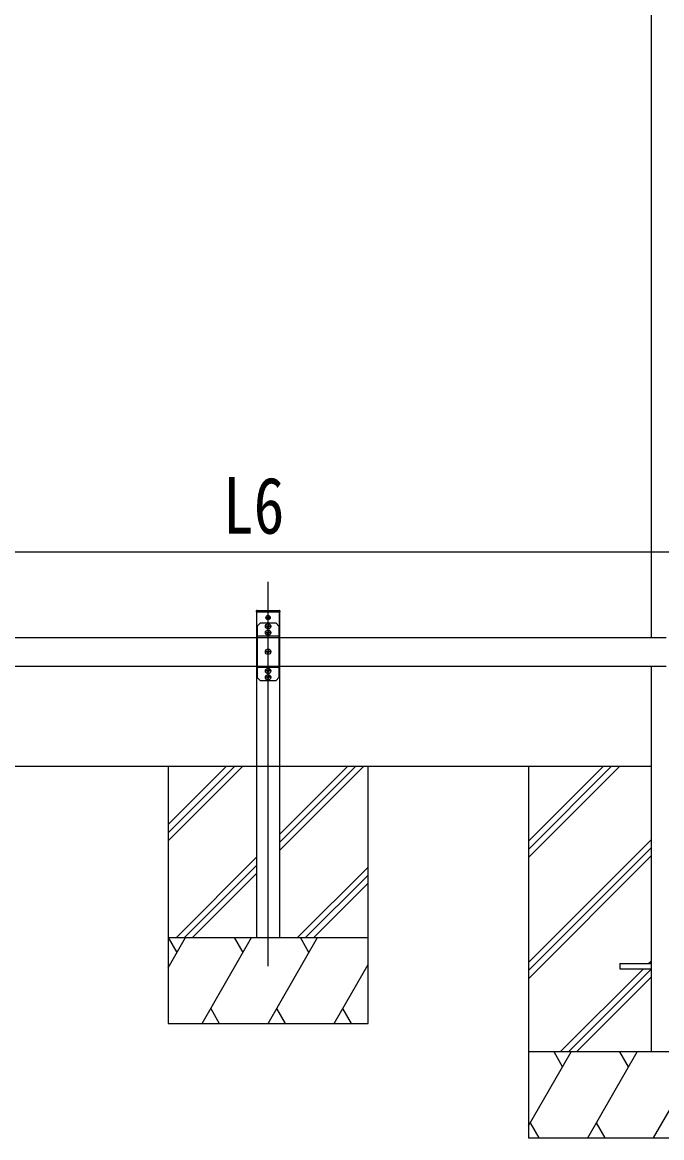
# Model space of a CAD drawing. Units: millimetres, scale not verified. Extents: x -12615 to 12615, y -8910 to 8910.
# Drawn here: x -4867 to -3747, y -5357 to -3406 of the extents above; entities that cross this region are included whole.
import ezdxf
from ezdxf.enums import TextEntityAlignment as Align

# ---------------------------------------------------------------- set-up
doc = ezdxf.new("R2010")
doc.units = ezdxf.units.MM
doc.header["$LTSCALE"] = 40
for name, color, linetype in [('0-3_YKK_12', 2, 'Continuous'), ('0-4_YKK_13', 4, 'Continuous'), ('0-5_YKK_A1', 4, 'Continuous'), ('0-6_YKK_D', 6, 'Continuous')]:
    doc.layers.add(name, color=color, linetype=linetype)
doc.styles.add('ＭＳ ゴシック', font='')
doc.styles.get('ＭＳ ゴシック').set_extended_font_data('MS Gothic')

msp = doc.modelspace()

# ---------------------------------------------------------------- linework, layer by layer
at = {"layer": '0-3_YKK_12'}
for p, q in [((-4436.11, -5057.32), (-4436.11, -4384.82)), ((-4440.26, -4447.32), (-4431.96, -4447.32)), ((-4436.11, -4451.47), (-4436.11, -4443.17)), ((-4430.38, -4462.82), (-4441.85, -4462.82)), ((-4436.11, -4468.55), (-4436.11, -4457.08)), ((-4436.11, -4479.55), (-4436.11, -4468.08)), ((-4430.38, -4473.82), (-4441.85, -4473.82)), ((-4430.38, -4507.32), (-4441.85, -4507.32)), ((-4436.11, -4513.05), (-4436.11, -4501.58)), ((-4430.38, -4540.82), (-4441.85, -4540.82)), ((-4436.11, -4546.55), (-4436.11, -4535.08)), ((-4436.11, -4557.55), (-4436.11, -4546.08)), ((-4430.38, -4551.82), (-4441.85, -4551.82))]:
    msp.add_line(p, q, dxfattribs=at)
at = {"layer": '0-4_YKK_13'}
for p, q in [((-4456.61, -4437.32), (-4456.52, -4435.76)), ((-4455.62, -4437.32), (-4456.61, -4437.32)), ((-4455.62, -4437.32), (-4416.61, -4437.32)), ((-4455.52, -4434.82), (-4416.71, -4434.82)), ((-4438.16, -4446.97), (-4438.16, -4447.67)), ((-4438.16, -4446.97), (-4436.96, -4446.97)), ((-4438.16, -4447.67), (-4436.96, -4447.67)), ((-4436.46, -4445.27), (-4435.76, -4445.27)), ((-4436.46, -4445.27), (-4436.46, -4446.47)), ((-4436.46, -4448.17), (-4436.46, -4449.37)), ((-4435.76, -4445.27), (-4435.76, -4446.47)), ((-4435.76, -4448.17), (-4435.76, -4449.37)), ((-4435.26, -4446.97), (-4434.06, -4446.97)), ((-4435.26, -4447.67), (-4434.06, -4447.67)), ((-4434.06, -4446.97), (-4434.06, -4447.67)), ((-4450.11, -4457.32), (-4455.11, -4462.32)), ((-4455.11, -4462.32), (-4455.11, -4492.6)), ((-4436.83, -4457.32), (-4450.11, -4457.32)), ((-4438.49, -4462.22), (-4437.45, -4462.21)), ((-4438.49, -4463.41), (-4437.45, -4463.43)), ((-4437.45, -4462.21), (-4436.84, -4462.09)), ((-4437.45, -4463.43), (-4436.84, -4463.55)), ((-4436.73, -4461.48), (-4436.84, -4462.09)), ((-4436.73, -4464.15), (-4436.84, -4463.55)), ((-4436.71, -4460.44), (-4436.73, -4461.48)), ((-4436.71, -4465.19), (-4436.73, -4464.15)), ((-4436.46, -4449.37), (-4435.76, -4449.37)), ((-4435.52, -4460.44), (-4435.5, -4461.48)), ((-4435.52, -4465.19), (-4435.5, -4464.15)), ((-4435.5, -4461.48), (-4435.38, -4462.09)), ((-4435.5, -4464.15), (-4435.38, -4463.55)), ((-4422.11, -4457.32), (-4435.4, -4457.32)), ((-4434.78, -4462.21), (-4435.38, -4462.09)), ((-4434.78, -4463.43), (-4435.38, -4463.55)), ((-4433.74, -4462.22), (-4434.78, -4462.21)), ((-4433.74, -4463.41), (-4434.78, -4463.43)), ((-4422.11, -4457.32), (-4417.11, -4462.32)), ((-4417.11, -4462.32), (-4417.11, -4492.6)), ((-4417.11, -4479.72), (-4455.11, -4479.72)), ((-4438.49, -4473.22), (-4437.45, -4473.21)), ((-4438.49, -4474.41), (-4437.45, -4474.43)), ((-4437.45, -4473.21), (-4436.84, -4473.09)), ((-4437.45, -4474.43), (-4436.84, -4474.55)), ((-4436.73, -4472.48), (-4436.84, -4473.09)), ((-4436.73, -4475.15), (-4436.84, -4474.55)), ((-4436.71, -4471.44), (-4436.73, -4472.48)), ((-4436.71, -4476.19), (-4436.73, -4475.15)), ((-4435.52, -4471.44), (-4435.5, -4472.48)), ((-4435.52, -4476.19), (-4435.5, -4475.15)), ((-4435.5, -4472.48), (-4435.38, -4473.09)), ((-4435.5, -4475.15), (-4435.38, -4474.55)), ((-4434.78, -4473.21), (-4435.38, -4473.09)), ((-4434.78, -4474.43), (-4435.38, -4474.55)), ((-4433.74, -4473.22), (-4434.78, -4473.21)), ((-4433.74, -4474.41), (-4434.78, -4474.43)), ((-4455.11, -4494.03), (-4455.11, -4520.6)), ((-4438.49, -4506.72), (-4437.45, -4506.71)), ((-4437.45, -4506.71), (-4436.84, -4506.59)), ((-4436.73, -4505.98), (-4436.84, -4506.59)), ((-4436.71, -4504.94), (-4436.73, -4505.98)), ((-4435.52, -4504.94), (-4435.5, -4505.98)), ((-4435.5, -4505.98), (-4435.38, -4506.59)), ((-4434.78, -4506.71), (-4435.38, -4506.59)), ((-4433.74, -4506.72), (-4434.78, -4506.71)), ((-4417.11, -4494.03), (-4417.11, -4520.6)), ((-4455.11, -4522.03), (-4455.11, -4552.32)), ((-4438.49, -4507.91), (-4437.45, -4507.93)), ((-4437.45, -4507.93), (-4436.84, -4508.05)), ((-4436.73, -4508.65), (-4436.84, -4508.05)), ((-4436.71, -4509.69), (-4436.73, -4508.65)), ((-4435.52, -4509.69), (-4435.5, -4508.65)), ((-4435.5, -4508.65), (-4435.38, -4508.05)), ((-4434.78, -4507.93), (-4435.38, -4508.05)), ((-4433.74, -4507.91), (-4434.78, -4507.93)), ((-4417.11, -4522.03), (-4417.11, -4552.32)), ((-4417.11, -4534.92), (-4455.11, -4534.92)), ((-4438.49, -4540.22), (-4437.45, -4540.21)), ((-4438.49, -4541.41), (-4437.45, -4541.43)), ((-4437.45, -4540.21), (-4436.84, -4540.09)), ((-4437.45, -4541.43), (-4436.84, -4541.55)), ((-4436.73, -4539.48), (-4436.84, -4540.09)), ((-4436.73, -4542.15), (-4436.84, -4541.55)), ((-4436.71, -4538.44), (-4436.73, -4539.48)), ((-4436.71, -4543.19), (-4436.73, -4542.15)), ((-4435.52, -4538.44), (-4435.5, -4539.48)), ((-4435.52, -4543.19), (-4435.5, -4542.15)), ((-4435.5, -4539.48), (-4435.38, -4540.09)), ((-4435.5, -4542.15), (-4435.38, -4541.55)), ((-4434.78, -4540.21), (-4435.38, -4540.09)), ((-4434.78, -4541.43), (-4435.38, -4541.55)), ((-4433.74, -4540.22), (-4434.78, -4540.21)), ((-4433.74, -4541.41), (-4434.78, -4541.43)), ((-4450.11, -4557.32), (-4455.11, -4552.32)), ((-4450.11, -4557.32), (-4436.83, -4557.32)), ((-4438.49, -4551.22), (-4437.45, -4551.21)), ((-4438.49, -4552.41), (-4437.45, -4552.43)), ((-4437.45, -4551.21), (-4436.84, -4551.09)), ((-4437.45, -4552.43), (-4436.84, -4552.55)), ((-4436.73, -4550.48), (-4436.84, -4551.09)), ((-4436.73, -4553.15), (-4436.84, -4552.55)), ((-4436.71, -4549.44), (-4436.73, -4550.48)), ((-4436.71, -4554.19), (-4436.73, -4553.15)), ((-4435.52, -4549.44), (-4435.5, -4550.48)), ((-4435.52, -4554.19), (-4435.5, -4553.15)), ((-4435.5, -4550.48), (-4435.38, -4551.09)), ((-4435.5, -4553.15), (-4435.38, -4552.55)), ((-4435.4, -4557.32), (-4422.11, -4557.32)), ((-4434.78, -4551.21), (-4435.38, -4551.09)), ((-4434.78, -4552.43), (-4435.38, -4552.55)), ((-4433.74, -4551.22), (-4434.78, -4551.21)), ((-4433.74, -4552.41), (-4434.78, -4552.43)), ((-4422.11, -4557.32), (-4417.11, -4552.32)), ((-3820.11, -5052.82), (-3820.11, -5061.82)), ((-3820.11, -5052.82), (-3765.31, -5052.82)), ((-3820.11, -5061.82), (-3765.31, -5061.82))]:
    msp.add_line(p, q, dxfattribs=at)
msp.add_lwpolyline([(-4415.71, -4435.76), (-4415.61, -4437.32), (-4416.61, -4437.32)], dxfattribs=at)
for centre, radius in [((-4436.11, -4447.32), 3.75), ((-4436.11, -4462.82), 4.74), ((-4436.11, -4473.82), 4.74), ((-4436.11, -4507.32), 4.74), ((-4436.11, -4540.82), 4.74), ((-4436.11, -4551.82), 4.74)]:
    msp.add_circle(centre, radius, dxfattribs=at)
for centre, radius, start, end in [((-4455.52, -4435.82), 1, 90, 176.5), ((-4436.96, -4446.47), 0.5, 270, 0), ((-4436.96, -4448.17), 0.5, 0, 90), ((-4435.26, -4446.47), 0.5, 180, 270), ((-4435.26, -4448.17), 0.5, 90, 180), ((-4416.71, -4435.82), 1, 3.5, 90), ((-4436.11, -4462.82), 2.45, 165.9892, 194.0108), ((-4436.11, -4456.62), 1, 224.427, 315.573), ((-4436.11, -4462.82), 2.45, 75.9892, 104.0108), ((-4436.11, -4462.82), 2.45, 255.9892, 284.0108), ((-4436.11, -4462.82), 2.45, 345.9892, 14.0108), ((-4436.11, -4473.82), 2.45, 165.9892, 194.0108), ((-4436.11, -4473.82), 2.45, 75.9892, 104.0108), ((-4436.11, -4473.82), 2.45, 255.9892, 284.0108), ((-4436.11, -4473.82), 2.45, 345.9892, 14.0108), ((-4455.81, -4493.32), 1, 314.427, 45.573), ((-4436.11, -4507.32), 2.45, 165.9892, 194.0108), ((-4436.11, -4507.32), 2.45, 75.9892, 104.0108), ((-4436.11, -4507.32), 2.45, 345.9892, 14.0108), ((-4416.41, -4493.32), 1, 134.427, 225.573), ((-4455.81, -4521.32), 1, 314.427, 45.573), ((-4436.11, -4507.32), 2.45, 255.9892, 284.0108), ((-4416.41, -4521.32), 1, 134.427, 225.573), ((-4436.11, -4540.82), 2.45, 165.9892, 194.0108), ((-4436.11, -4540.82), 2.45, 75.9892, 104.0108), ((-4436.11, -4540.82), 2.45, 255.9892, 284.0108), ((-4436.11, -4540.82), 2.45, 345.9892, 14.0108), ((-4436.11, -4551.82), 2.45, 165.9892, 194.0108), ((-4436.11, -4558.02), 1, 44.427, 135.573), ((-4436.11, -4551.82), 2.45, 75.9892, 104.0108), ((-4436.11, -4551.82), 2.45, 255.9892, 284.0108), ((-4436.11, -4551.82), 2.45, 345.9892, 14.0108)]:
    msp.add_arc(centre, radius, start, end, dxfattribs=at)
at = {"layer": '0-5_YKK_A1'}
for p, q in [((-3765.31, -2780.93), (-3765.31, -4482.32)), ((-4456.11, -4437.32), (-4416.11, -4437.32)), ((-4456.11, -4437.32), (-4456.11, -5007.32)), ((-4416.11, -4462.65), (-4416.11, -4437.32)), ((-4416.11, -4437.32), (-4416.11, -5007.32)), ((-5133.11, -4482.32), (-3739.11, -4482.32)), ((-5133.11, -4532.32), (-3739.11, -4532.32)), ((-3765.31, -4532.32), (-3765.31, -5207.32)), ((-5106.91, -4707.32), (-3765.31, -4707.32)), ((-4611.11, -4707.32), (-4611.11, -5157.32)), ((-4611.11, -4809.66), (-4508.76, -4707.32)), ((-4611.11, -4823.81), (-4494.62, -4707.32)), ((-4611.11, -4837.95), (-4480.48, -4707.32)), ((-4416.11, -4855.08), (-4268.35, -4707.32)), ((-4416.11, -4840.94), (-4282.49, -4707.32)), ((-4416.11, -4826.8), (-4296.63, -4707.32)), ((-4261.11, -5157.32), (-4261.11, -4707.32)), ((-3980.11, -4707.32), (-3980.11, -5357.32)), ((-3980.11, -4838.82), (-3848.61, -4707.32)), ((-3980.11, -4852.96), (-3834.47, -4707.32)), ((-3980.11, -4867.1), (-3820.33, -4707.32)), ((-3980.11, -5050.95), (-3765.31, -4836.15)), ((-3980.11, -5065.09), (-3765.31, -4850.29)), ((-4596.64, -5007.32), (-4456.11, -4866.8)), ((-3980.11, -5079.23), (-3765.31, -4864.44)), ((-4582.49, -5007.32), (-4456.11, -4880.94)), ((-4568.35, -5007.32), (-4456.11, -4895.08)), ((-4384.5, -5007.32), (-4261.11, -4883.93)), ((-4370.36, -5007.32), (-4261.11, -4898.07)), ((-4356.22, -5007.32), (-4261.11, -4912.21)), ((-4611.11, -5060.43), (-4580.45, -5007.32)), ((-4611.11, -5007.32), (-4261.11, -5007.32)), ((-4595.45, -5033.3), (-4610.45, -5007.32)), ((-4551.58, -5157.32), (-4464.98, -5007.32)), ((-4479.98, -5033.3), (-4494.98, -5007.32)), ((-4456.11, -5007.32), (-4416.11, -5007.32)), ((-4436.11, -5157.32), (-4349.51, -5007.32)), ((-4364.51, -5033.3), (-4379.51, -5007.32)), ((-3769.85, -5052.82), (-3765.31, -5048.28)), ((-4320.64, -5157.32), (-4261.11, -5054.21)), ((-3924.35, -5207.32), (-3778.85, -5061.82)), ((-3910.21, -5207.32), (-3765.31, -5062.42)), ((-3896.06, -5207.32), (-3765.31, -5076.57)), ((-4536.58, -5131.34), (-4521.58, -5157.32)), ((-4421.11, -5131.34), (-4406.11, -5157.32)), ((-4305.64, -5131.34), (-4290.64, -5157.32)), ((-4611.11, -5157.32), (-4261.11, -5157.32)), ((-3460.11, -5207.32), (-3980.11, -5207.32)), ((-3980.11, -5336.83), (-3905.34, -5207.32)), ((-3920.34, -5233.3), (-3935.34, -5207.32)), ((-3876.47, -5357.32), (-3789.87, -5207.32)), ((-3804.87, -5233.3), (-3819.87, -5207.32)), ((-3761, -5357.32), (-3674.4, -5207.32)), ((-3976.94, -5331.34), (-3961.94, -5357.32)), ((-3861.47, -5331.34), (-3846.47, -5357.32)), ((-3980.11, -5357.32), (-3460.11, -5357.32))]:
    msp.add_line(p, q, dxfattribs=at)
at = {"layer": '0-6_YKK_D'}
msp.add_line((-5863.11, -4332.32), (-3009.11, -4332.32), dxfattribs=at)

# ---------------------------------------------------------------- texts
at = {"layer": '0-6_YKK_D', "style": 'ＭＳ ゴシック', "width": 0.8}
msp.add_text('L6', height=98.97, dxfattribs=at).set_placement((-4515.31, -4330.32), align=Align.BOTTOM_LEFT)

doc.saveas('drawing.dxf')
